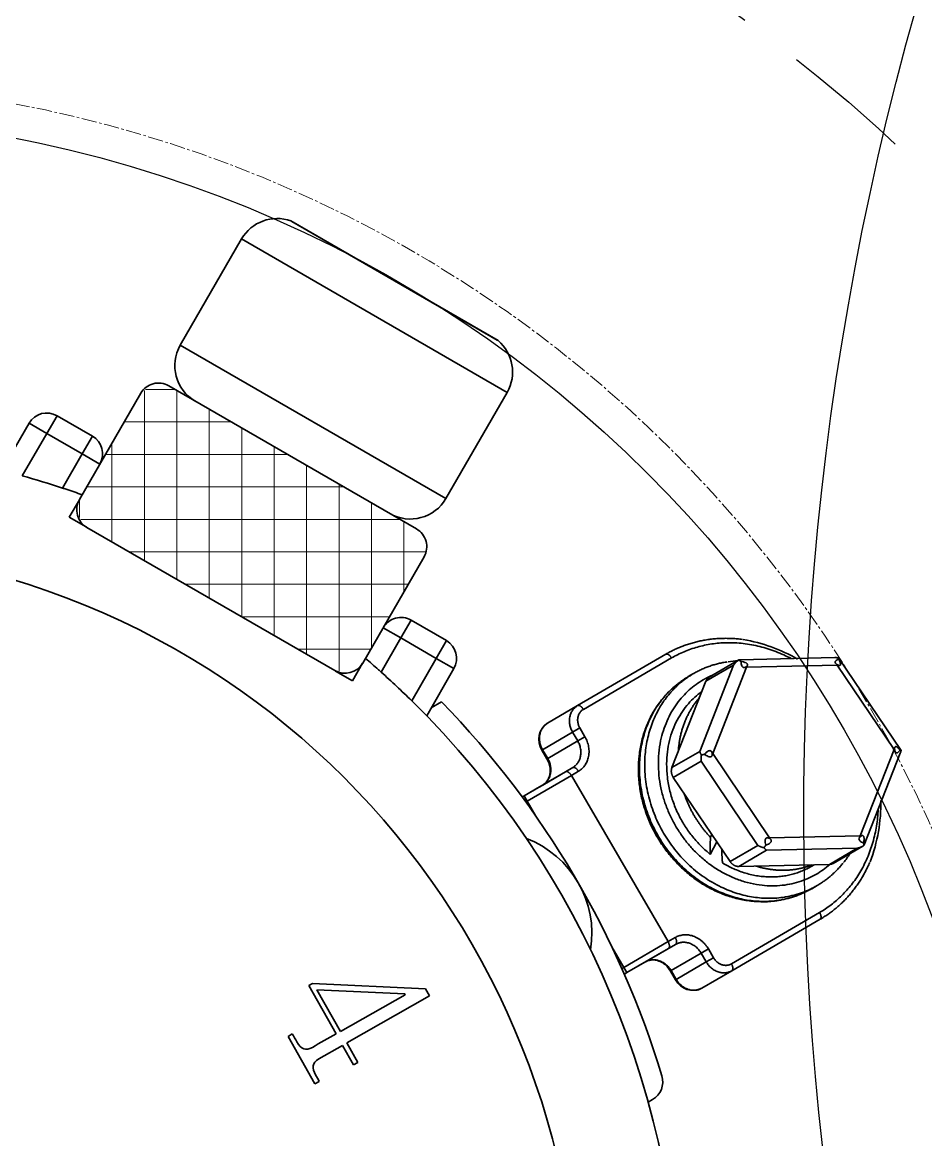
# Model space of a CAD drawing. Header units: millimetres. Extents: x -27384 to -11847, y 105622 to 113060.
# Drawn here: x -20624.5 to -20580.3, y 111218 to 111272.6 of the extents above; entities that cross this region are included whole.
import ezdxf

# ---------------------------------------------------------------- set-up
doc = ezdxf.new("R2010")
doc.units = ezdxf.units.MM
for name, pattern in [('CENTER2', [1.125, 0.75, -0.125, 0.125, -0.125]), ('DASHDOT', [25.4, 12.7, -6.35, 0, -6.35]), ('DASHED', [19.049999999999997, 12.7, -6.35]), ('HIDDEN', [9.524999999999999, 6.35, -3.175])]:
    doc.linetypes.add(name, pattern=pattern)
doc.layers.get('0').update_dxf_attribs({"color": 1, "linetype": 'DASHDOT'})
for name, color, linetype in [('01粗实线', 7, 'Continuous'), ('1', 4, 'Continuous'), ('3', 6, 'HIDDEN'), ('Default', 7, 'Continuous')]:
    doc.layers.add(name, color=color, linetype=linetype)
for name, color, linetype, lineweight in [('4虚线层', 6, 'DASHED', 35), ('图层3', 7, 'Continuous', 35), ('图层5', 7, 'Continuous', 15)]:
    doc.layers.add(name, color=color, linetype=linetype, lineweight=lineweight)

# ---------------------------------------------------------------- blocks, each defined once
blk = doc.blocks.new('G$CBB9FC1A2')
at = {"layer": 'Default', "color": 7, "linetype": 'CENTER2', "lineweight": 13}
blk.add_circle((-1.818989403545856e-11, -2.91038304567337e-11), 61.63746783566022, dxfattribs=at)
at = {"layer": '图层3'}
for p, q in [((35.04555823178089, 48.9973241899861), (24.91014835011083, 54.84900581352122)), ((35.00207330098419, 49.02786564754206), (24.95834049362384, 54.82661748754617)), ((22.49996643662234, 53.9678570368269), (19.50061203662335, 48.77282282611122)), ((35.48755196338607, 46.46947103682032), (22.49996643662234, 53.9678570368269)), ((19.50061203662335, 48.77282282611122), (32.48819756339071, 41.2744368261192)), ((14.56866091906704, 41.23021771005006), (17.56801531906967, 46.42525192075118)), ((31.05549324582898, 39.79270495589299), (18.93374675418454, 46.79119855587487)), ((32.48819756339071, 41.2744368261192), (35.48755196338607, 46.46947103682032)), ((10.77138714165631, 42.6514249973261), (12.10508957859565, 44.96146538030007)), ((12.10508957859565, 44.96146538030007), (12.97092861371493, 44.46157298028993)), ((13.4708210137178, 45.32741201540921), (12.97092861371493, 44.46157298028993)), ((13.4708210137178, 45.32741201540921), (15.20249908394908, 44.32762721540348)), ((12.97092861371493, 44.46157298028993), (11.77259495476392, 42.38599819857336)), ((14.70260668394621, 43.46178818029875), (12.97092861371493, 44.46157298028993)), ((15.20249908394908, 44.32762721540348), (14.70260668394621, 43.46178818029875)), ((13.7376698504122, 41.79046855850902), (14.70260668394621, 43.46178818029875)), ((15.56844571906549, 42.96189578030317), (14.70260668394621, 43.46178818029875)), ((14.56335667458188, 41.22103048911958), (14.06876851906418, 40.36437867493078)), ((14.06876851906418, 40.36437867493078), (14.89194716639395, 39.88911626131448)), ((27.05635404582426, 32.86599267493875), (14.93460755418346, 39.86448627494974)), ((31.4214398809454, 38.42697352076357), (28.42208548094641, 33.23193931004789)), ((29.42187028094486, 34.963617380301), (30.2877093160605, 34.46372498030541)), ((30.2877093160605, 34.46372498030541), (30.787601716067, 35.32956401542469)), ((30.787601716067, 35.32956401542469), (32.51927978629465, 34.32977921540441)), ((30.2877093160605, 34.46372498030541), (29.32277248252285, 32.79240535851568)), ((32.01938738629906, 33.46394018028514), (30.2877093160605, 34.46372498030541)), ((32.01938738629906, 33.46394018028514), (32.51927978629465, 34.32977921540441)), ((30.82105372734804, 31.38836539856857), (32.01938738629906, 33.46394018028514)), ((32.01938738629906, 33.46394018028514), (32.88522642141106, 32.9640477803041)), ((38.9338889429855, 31.15419756241317), (43.24996113337329, 33.66670847935893)), ((43.53046376799102, 33.4829427122022), (39.21439157760324, 30.97043179525645)), ((46.82753362379299, 33.38693818745378), (45.3733652279152, 32.54042454992305)), ((51.5189039098077, 33.50065850270039), (46.86677385364237, 33.39799367154774)), ((54.75572578289211, 28.95444698513893), (51.69685063186625, 33.48477377652307)), ((27.09844019892989, 32.84169422312698), (27.92219308094354, 32.36610027494316)), ((27.92219308094354, 32.36610027494316), (28.41833920524004, 33.22545057021489)), ((32.88522642141106, 32.9640477803041), (31.55152398446808, 30.65400739734469)), ((44.91050304768214, 28.91878004102909), (46.56680825390868, 33.13393870630534)), ((46.56680825390868, 33.13393870630534), (45.20593649912189, 32.34173575197929)), ((47.2017413737376, 33.02635122567881), (45.54543616750379, 28.81119256037346)), ((51.63801739856353, 33.12425251468085), (47.2017413737376, 33.02635122567881)), ((54.41798821715929, 29.00699513836298), (51.63801739856353, 33.12425251468085)), ((43.54963129288808, 28.12657708667393), (45.20593649912189, 32.34173575197929)), ((44.60927202854145, 32.72273034340469), (44.35005836096752, 32.57183454257029)), ((31.77776964280201, 31.04587637256191), (32.28193868686139, 31.3369585058681)), ((37.465011493372, 30.29912135770428), (38.9338889429855, 31.15419756241317)), ((39.04268199689977, 30.0606808449229), (38.68858954198367, 29.85455334767175)), ((39.04268199689977, 30.0606808449229), (39.29303205577526, 29.63062144909054)), ((38.68858954198367, 29.85455334767175), (37.21971209237017, 28.99947714296286)), ((38.93893960084824, 29.42449395185395), (38.68858954198367, 29.85455334767175)), ((39.29303205577526, 29.63062144909054), (38.93893960084824, 29.42449395185395)), ((37.21971209237017, 28.99947714296286), (37.18498404592174, 28.97926093898423)), ((37.18498404592174, 28.97926093898423), (37.43533410478994, 28.54920154315187)), ((37.21971209237017, 28.99947714296286), (37.47006215123838, 28.56941774714505)), ((37.47006215123838, 28.56941774714505), (38.93893960084824, 29.42449395185395)), ((52.76168301092912, 24.79183647307218), (54.41798821715929, 29.00699513836298)), ((37.47006215124202, 28.56941774714505), (37.43533410478994, 28.54920154315187)), ((43.54963129288808, 28.12657708667393), (44.91050304768214, 28.91878004102909)), ((44.97573473289231, 28.43506181181874), (43.61486297810188, 27.64285885744903)), ((47.75570555148443, 24.31780443551543), (44.97573473289231, 28.43506181181874)), ((45.54543616750379, 28.81119256037346), (48.32540698610683, 24.69393518407014)), ((52.95927532669884, 24.35180246840173), (54.71889801850921, 28.8298955210048)), ((36.31747765971159, 26.73787913566048), (38.34693732853702, 27.92135520503507)), ((38.34708521508583, 27.92144144480699), (36.87820776547233, 27.06636524011265)), ((38.69595557981302, 28.12620313659136), (37.22707813019588, 27.27112693189702)), ((38.34693732853702, 27.92135520503507), (38.34708521508583, 27.92144144480699)), ((38.34708521508583, 27.92144144480699), (38.69595557981302, 28.12620313659136)), ((38.97715282842546, 27.94284338927537), (38.62828246369463, 27.73808169750555)), ((38.62758772846428, 27.73767588591727), (36.46858386936219, 26.47878667792247)), ((38.62828246369463, 27.73808169750555), (38.62758772846428, 27.73767588591727)), ((38.62758772846428, 27.73767588591727), (43.35649132258186, 19.61421295646869)), ((46.39483379669764, 23.52560148113116), (43.61486297810188, 27.64285885744903)), ((36.87767340653591, 27.06605220303754), (36.31747765971159, 26.73787913566048)), ((36.87820776547233, 27.06636524011265), (36.87767340653591, 27.06605220303754)), ((37.22707813019588, 27.27112693189702), (36.87820776547233, 27.06636524011265)), ((36.22368290043596, 26.68282839034509), (36.31655247437448, 26.73733611872012)), ((36.31655247437448, 26.73733611872012), (36.31747765968976, 26.73787913564593)), ((36.46837422035605, 26.47866416284523), (36.31655247437448, 26.73733611872012)), ((36.46858386668828, 26.47878667636542), (36.31747765971159, 26.73787913566048)), ((36.46837422035605, 26.47866416284523), (36.40166113061787, 26.43950839663739)), ((36.89216054656572, 25.75067035993561), (36.46837422035605, 26.47866416284523)), ((36.46858386936219, 26.47878667792247), (36.46837442689502, 26.47866381076165)), ((45.50179415717867, 24.8482319269533), (45.43234040631069, 24.7156705828238)), ((48.32540698610683, 24.69393518407014), (52.76168301092912, 24.79183647307218)), ((45.42174434241315, 23.88181252239156), (45.74182752072375, 24.49273210299725)), ((46.39483379669764, 23.52560148113116), (47.75570555148443, 24.31780443551543)), ((48.17462728165992, 24.08447045415232), (46.81375552687314, 23.29226749981171)), ((52.61090330648585, 24.18237174313981), (48.17462728165992, 24.08447045415232)), ((51.2500315517027, 23.3901687887701), (52.61090330648585, 24.18237174313981)), ((51.43629286787836, 23.44186423870269), (52.89046126375615, 24.28837787623343)), ((51.2500315517027, 23.3901687887701), (46.81375552687314, 23.29226749981171)), ((50.38327874879178, 23.30077342162258), (50.50874294578898, 23.3738097728783)), ((50.38589039419458, 22.20328783942387), (50.64510406176851, 22.35418364024372)), ((46.45739001747643, 18.52817575146037), (50.77346220786785, 21.04068666840612)), ((50.79475117490801, 20.70602510041499), (46.47867898451659, 18.19351418346923)), ((43.35718726307823, 19.61461669759592), (43.70751341305004, 19.81687759459601)), ((41.19547703771605, 18.35829466572613), (40.6093299067179, 19.36519708931155)), ((41.19568769212856, 18.35841544574942), (43.35649132258186, 19.61421295646869)), ((43.37763215075393, 19.27946558213443), (41.34637359835324, 18.09907969289634)), ((43.37778016838274, 19.27955159674457), (41.9089027187656, 18.42447539203567)), ((42.25922886874105, 18.62673628902121), (43.72810631835455, 19.48181249374466)), ((43.35649132258186, 19.61421295646869), (43.35718726307823, 19.61461669759592)), ((43.37778016838274, 19.27955159674457), (43.37763215075393, 19.27946558213443)), ((43.72810631835455, 19.48181249374466), (43.37778016838274, 19.27955159674457)), ((44.97705751910689, 19.05202048175852), (45.33114997403027, 19.25814797902422)), ((45.33114997403027, 19.25814797902422), (45.58150003289848, 18.82808858319186)), ((41.9089027187656, 18.42447539203567), (42.25922886874105, 18.62673628902121)), ((44.97705751910689, 19.05202048175852), (43.50818006949703, 18.19694427703507)), ((43.75853012836524, 17.76688488121727), (45.22740757797874, 18.62196108594071)), ((45.22740757797874, 18.62196108594071), (44.97705751910689, 19.05202048175852)), ((45.22740757797874, 18.62196108594071), (45.58150003289848, 18.82808858319186)), ((41.09915293469749, 18.30268192430958), (41.19547703771605, 18.35829466572613)), ((41.19547683353812, 18.35829501916305), (41.19568709743908, 18.35841647526831)), ((41.345444552353, 18.09854330796225), (41.19547703645003, 18.35829466498399)), ((41.34637359835324, 18.09907969289634), (41.19568769212856, 18.35841544574942)), ((41.345444552353, 18.09854330796225), (41.22096080191841, 18.02667258112342)), ((41.34637359835324, 18.09907969289634), (41.345444552353, 18.09854330796225)), ((41.34637359835324, 18.09907969289634), (41.90836664569724, 18.42416529956972)), ((41.90836664569724, 18.42416529956972), (41.9089027187656, 18.42447539203567)), ((43.47345202304496, 18.17672807305644), (43.72380208191316, 17.74666867722408)), ((43.47346094456225, 18.17673326653312), (43.50818006949703, 18.19694427703507)), ((43.50818006949703, 18.19694427703507), (43.75853012836524, 17.76688488121727)), ((46.47867898451659, 18.19351418346923), (45.00980153490309, 17.33843797876034)), ((25.78183998998793, 17.46317181205086), (25.95762312083752, 17.56283246117528)), ((25.95762312083752, 17.56283246117528), (31.49523944752946, 17.30875545126037)), ((43.72380208191316, 17.74666867722408), (43.75853012836524, 17.76688488121727)), ((27.11875113684073, 15.10510542265547), (25.78183998998793, 17.46317181205086)), ((26.17179758625934, 17.26501132729754), (27.32883341516936, 15.22421205209685)), ((30.4753404359908, 17.05912102488219), (26.17179758625934, 17.26501132729754)), ((27.32883341516936, 15.22421205209685), (30.49721716384738, 17.02053448397783)), ((31.69456074578557, 16.95718918957573), (27.64726134287412, 14.66256351207267)), ((30.49721716384738, 17.02053448397783), (30.4753404359908, 17.05912102488219)), ((31.49523944752946, 17.30875545126037), (31.69456074578557, 16.95718918957573)), ((24.76785416647181, 14.9846784183319), (24.97793644480043, 15.10378504777327)), ((26.08531933300401, 12.66091117642645), (24.76785416647181, 14.9846784183319)), ((27.43717906454549, 14.54345688263129), (26.27529544358549, 13.88472429937974)), ((27.97680501836294, 13.59165554000356), (27.43717906454549, 14.54345688263129)), ((27.64726134287412, 14.66256351207267), (28.18688729669157, 13.71076216944493)), ((28.18688729669157, 13.71076216944493), (27.97680501836294, 13.59165554000356)), ((26.29540161133627, 12.78001780586783), (26.08531933300401, 12.66091117642645)), ((42.59878139958164, 11.89544539316557), (42.38599819857336, 11.77259495477483))]:
    blk.add_line(p, q, dxfattribs=at)
for radius in [38.9916072, 13.9969872]:
    blk.add_circle((-1.818989403545856e-11, -2.91038304567337e-11), radius, dxfattribs=at)
for centre, radius, start, end in [((24.23164450683544, 52.96807223682117), 1.999569600000024, 70.16424862201728, 149.9999999998555), ((24.80837277360479, 54.56686577698565), 0.2999354399999942, 59.99999999828694, 70.1642486197909), ((21.23229010686191, 47.77303802609094), 1.999569600000002, 150.0000000002687, 240.0000000000881), ((34.85210558097242, 48.76811393701064), 0.2999354400000244, 49.83575137885679, 60.00000000208421), ((33.7558738931366, 47.46925583682605), 1.999569600000002, 329.9999999998033, 49.83575137806676), ((18.43385435418895, 45.92535952079925), 0.9997848000000079, 59.99999999858785, 150.0000000011994), ((12.97092861371129, 44.46157298027538), 0.9997847999999979, 60.00000000044925, 149.9999999984073), ((14.70260668394258, 43.46178818029875), 0.9997847999999993, 330.0000000011994, 59.99999999912952), ((-1.818989403545856e-11, -2.91038304567337e-11), 43.9905312, 71.80289169026915, 74.47751218596103), ((-1.818989403545856e-11, -2.91038304567337e-11), 43.9905312, 71.56191119273367, 71.80289169026915), ((-1.818989403545856e-11, -2.91038304567337e-11), 43.9905312, 70.47918220322384, 71.56191119273367), ((15.43449995418268, 40.73032531006902), 0.999784800000002, 150.0000000011994, 240.0000000004492), ((30.7565194931376, 42.27422162608127), 1.999569600000002, 240.0000000000881, 330.0000000007862), ((30.55560084581157, 38.9268659207446), 0.9997848000000009, 329.9999999984074, 59.99999999990759), ((30.28770931604959, 34.46372498027631), 0.9997847999999918, 60.0000000002687, 150.0000000010952), ((32.01938738628814, 33.46394018027058), 0.9997847999999979, 330.0000000002687, 60.00000000008815), ((45.63527962124863, 26.3797845129302), 8.131606696462766, 60.09234113750873, 80.0526376113651), ((-1.818989403545856e-11, -2.91038304567337e-11), 43.9905312, 48.425339249724, 49.51801406516723), ((27.55624644581621, 33.73183171002893), 0.9997848000000029, 240.0000000004492, 329.9999999993379), ((-1.818989403545856e-11, -2.91038304567337e-11), 43.9905312, 48.19710830974581, 48.425339249724), ((-1.818989403545856e-11, -2.91038304567337e-11), 43.9905312, 45.52248781411114, 48.19710830974581), ((46.0948519929625, 32.27897988192854), 1.335577787602866, 34.02720856861407, 35.27522336127122), ((-1.818989403545856e-11, -2.91038304567337e-11), 43.9905312, 314.4775121859357, 45.52248781411114), ((-1.818989403545856e-11, -2.91038304567337e-11), 44.99031600000001, 16.86344121307787, 44.14900450885241), ((37.98741931414406, 29.49864885186253), 0.9558588618540758, 123.1294435908904, 212.9135512318052), ((45.63527962124863, 26.3797845129302), 8.131606696462766, 339.3794007956394, 0.9787409375905516), ((34.63356140488759, 19.9956960001), 4.998923999999969, 351.0322442494542, 68.96775575033347), ((48.64253289332919, 26.22947033404489), 4.293945316268739, 320.1512291892907, 327.2654520563459), ((44.57125781556533, 18.1866261876421), 0.954852779992331, 207.4361289291438, 297.340585000573), ((42.09888899958241, 12.76128442825575), 0.999784799999885, 299.9999999997312, 16.86344121256005)]:
    blk.add_arc(centre, radius, start, end, dxfattribs=at)
for points, weights in [([(47.00011365117825, 34.39007921906887), (44.95077728746037, 34.65680293708283), (43.24996113337329, 33.66670847935893)], [1, 0.9570164761152911, 1]), ([(49.38627312066092, 33.45359486146481), (46.27798809626256, 35.0823563838785), (43.53046376799466, 33.4829427122022)], [1, 0.8908474803153803, 1]), ([(43.53046376799466, 33.4829427122022), (43.37956796716389, 33.74215637976886), (43.24996113337329, 33.66670847935893)], [1, 0.7071067811869144, 1]), ([(46.81420957420778, 33.3774682621297), (46.66931299487624, 33.28119842805609), (46.56680825390868, 33.13393870630534)], [1, 0.9659258262905934, 1]), ([(46.86677385364601, 33.39799367154774), (46.83762365621442, 33.39735037479841), (46.81420957420778, 33.3774682621297)], [1, 0.9902702378602496, 1]), ([(46.92557036779908, 33.31721591405221), (46.86721004613355, 33.35767722649325), (46.81420957420778, 33.3774682621297)], [1, 0.988629558888948, 1]), ([(51.69655321539176, 33.48521352707758), (51.61139607393488, 33.50269965207553), (51.51890390980407, 33.50065850270039)], [1, 0.9902702378862055, 1]), ([(51.71116953754608, 33.422826188209), (51.71038201808187, 33.46455803739082), (51.69655321539176, 33.48521352707758)], [1, 0.9886295588946438, 1]), ([(46.25119420353803, 33.29352566682792), (44.45063335510349, 33.0299066909065), (43.32286622854372, 31.60319963938673)], [1, 0.9455686587329117, 1]), ([(45.07677641958071, 32.41645406479074), (40.59173524866856, 29.80558139915229), (43.98003821494058, 24.86968791647814)], [1, 0.6761067869349614, 1]), ([(44.35005836096752, 32.57183454257029), (43.59341071742892, 32.13136798389314), (43.04525254046166, 31.42887544374389)], [1, 0.9860944725933588, 1]), ([(45.60607839731529, 32.67589364145533), (45.33181978719949, 32.56492221295775), (45.07677641958071, 32.41645406479074)], [1, 0.9980853496894914, 1]), ([(45.3733652279152, 32.54042454992305), (45.25750788384175, 32.47298062661139), (45.20593649912189, 32.34173575196473)], [1, 0.9552489088607446, 1]), ([(45.00744385303915, 31.83658851582732), (39.98078610704033, 28.24745849815372), (45.42174434240951, 23.88181252239156)], [1, 0.5782088800009306, 1]), ([(38.93388894298187, 31.15419756241317), (38.18560353921566, 30.71859890627093), (38.68858954198367, 29.8545533476572)], [1, 0.7071067811866395, 1]), ([(39.2143915775996, 30.97043179524189), (39.06349577677247, 31.2296454628231), (38.93388894298187, 31.15419756241317)], [1, 0.707106781187295, 1]), ([(43.04525254046166, 31.42887544374389), (40.73196657808512, 28.46428201043454), (42.87689140572911, 24.77632469330274)], [1, 0.8149168024739699, 1]), ([(43.32286622854372, 31.60319963938673), (40.97399758434766, 28.63171077534207), (43.14141622417083, 24.91810454822553)], [1, 0.8127683339206085, 1]), ([(44.89386108131657, 31.54752983107755), (43.95931460432257, 30.46723839826882), (43.8617067106934, 28.92078300756111)], [1, 0.9517704932679626, 1]), ([(39.2143915775996, 30.97043179524189), (38.69059179496253, 30.66551273594087), (39.04268199689614, 30.0606808449229)], [1, 0.707106781186462, 1]), ([(37.465011493372, 30.29912135770428), (36.71672608959489, 29.86352270156203), (37.21971209236654, 28.99947714294831)], [1, 0.7071067811865903, 1]), ([(38.97715282841455, 27.94284338927537), (39.94489160606463, 28.51083611477225), (39.29303205577526, 29.63062144909054)], [1, 0.708201056096431, 1]), ([(38.69595557982029, 28.12620313659136), (39.44037002414916, 28.56312061777862), (38.93893960085188, 29.42449395185395)], [1, 0.7082010561012926, 1]), ([(54.75605013869063, 28.95396586398419), (54.74533220515514, 28.969665155455), (54.71004200781681, 28.9813659699139)], [1, 0.9886295588750931, 1]), ([(54.71889801850557, 28.8298955210048), (54.74331995191459, 28.89204730548954), (54.75605013869063, 28.95396586398419)], [1, 0.9945859280551349, 1]), ([(37.22707813019588, 27.27112693189702), (37.97149257453566, 27.70804441305517), (37.47006215123474, 28.5694177471305)], [1, 0.7082010560979953, 1]), ([(44.91050304768214, 28.91878004102909), (44.92375846154027, 28.83890766590775), (44.99136285632267, 28.73847533405933)], [1, 0.9659258262842847, 1]), ([(44.99136285632267, 28.73847533405933), (44.9587160162846, 28.5796838481474), (44.97573473288867, 28.43506181181874)], [1, 0.9659258262900442, 1]), ([(45.13884366833008, 28.77014542155666), (45.05898826126577, 28.75590353368898), (44.99136285632267, 28.73847533405933)], [1, 0.9886295588747456, 1]), ([(38.62758772846428, 27.73767588591727), (38.47654402951594, 27.99680303793866), (38.34693732846426, 27.92135520497686)], [1, 0.7071071320426737, 1]), ([(38.62828246369099, 27.738081697491), (38.47669204886552, 27.99688934524602), (38.34708521507491, 27.92144144480699)], [1, 0.7071067811591198, 1]), ([(38.97715282842182, 27.94284338927537), (38.82556241360362, 28.20165103700128), (38.69595557981665, 28.12620313659136)], [1, 0.7071067811906175, 1]), ([(43.54963129289172, 28.12657708667393), (43.45347850630787, 27.88187626095896), (43.61486297809824, 27.64285885743448)], [1, 0.8660254037843458, 1]), ([(44.13865566523964, 26.86709916587279), (44.54704198630498, 25.64645589074644), (45.43234040630705, 24.71567058280925)], [1, 0.9686012516902961, 1]), ([(50.77346220786785, 21.04068666840612), (53.48580685525303, 22.61962122659315), (53.63673052272134, 26.07586946348601)], [1, 0.8931958652941544, 1]), ([(42.87689140572911, 24.77632469330274), (45.02181623337674, 21.08836737612728), (48.74293986452903, 21.6323420702829)], [1, 0.8149168024740152, 1]), ([(43.14141622417083, 24.91810454822553), (45.30883486400126, 21.20449832112354), (49.04998704618629, 21.79047996399458)], [1, 0.8127683339206685, 1]), ([(43.98003821494058, 24.86968791647814), (47.36834118121988, 19.93379443381855), (51.27222587704455, 23.39126390212914)], [1, 0.6761067869349958, 1]), ([(45.43234040630705, 24.71567058280925), (45.41501503422842, 24.28059353963181), (45.42174434240951, 23.88181252239156)], [1, 0.9971670478342912, 1]), ([(45.98488390219791, 24.1327550583519), (45.99294253647167, 23.78072222172341), (46.02000112450696, 23.46502692828653)], [1, 0.9977457147451636, 1]), ([(47.75570555148443, 24.31780443550088), (47.88848442291783, 24.24056974578707), (48.05085977962153, 24.2072276709514)], [1, 0.9659258262871389, 1]), ([(48.05085977962153, 24.2072276709514), (48.09393844833539, 24.26101065176772), (48.13771613860445, 24.32868520324701)], [1, 0.988629558894681, 1]), ([(48.05085977962153, 24.2072276709514), (48.1129839014975, 24.11552644205221), (48.17462728166356, 24.08447045415232)], [1, 0.9659258262904943, 1]), ([(52.61090330648949, 24.18237174313981), (52.78830684147397, 24.21870310186932), (52.93320342080551, 24.31497293592838)], [1, 0.9659258262909022, 1]), ([(52.93320342080551, 24.31497293592838), (52.93711042028372, 24.36789146265073), (52.92331530835145, 24.43429547744745)], [1, 0.9886295588811765, 1]), ([(52.93320342080551, 24.31497293592838), (52.95061225957033, 24.32975568478287), (52.95927532669521, 24.35180246840173)], [1, 0.9945859280148911, 1]), ([(46.39483379669764, 23.52560148113116), (46.55621826849165, 23.28658407762123), (46.81375552687314, 23.29226749979716)], [1, 0.8660254037840355, 1]), ([(46.02000112450696, 23.46502692828653), (48.30958189887679, 22.09361428616102), (50.38327874879178, 23.30077342160803)], [1, 0.8766725978600108, 1]), ([(47.64962363181621, 23.31071372912265), (49.09705477379975, 22.85802233425784), (50.41416344675599, 23.37172255947371)], [1, 0.9517704932676339, 1]), ([(50.64510406177214, 22.35418364024372), (51.37358000774111, 22.77825063592172), (51.90985698937948, 23.44652772518748)], [1, 0.9870910754757638, 1]), ([(50.79475117490801, 20.70602510041499), (52.4345428192828, 21.66059541951108), (53.22291409728859, 23.48445472947787)], [1, 0.9598657691585287, 1]), ([(51.2500315517027, 23.3901687887701), (51.35132891346075, 23.39240425435128), (51.43629286787473, 23.44186423870269)], [1, 0.9751714127045737, 1]), ([(48.74293986452903, 21.6323420702829), (49.62714502330346, 21.76160013276967), (50.38589039419821, 22.20328783942387)], [1, 0.9860188741399276, 1]), ([(49.04998704618629, 21.79047996399458), (49.9074775681147, 21.92478984509944), (50.64510406177214, 22.35418364024372)], [1, 0.9867711823687443, 1]), ([(50.79475117490801, 20.70602510041499), (50.92435800869861, 20.78147300082492), (50.77346220786785, 21.04068666840612)], [1, 0.7071067811867053, 1]), ([(45.33114997402663, 19.25814797902422), (44.67929042373726, 20.37793331329885), (43.70751341305731, 19.81687759458146)], [1, 0.708201056100652, 1]), ([(43.72810631834727, 19.4818124937301), (43.85771315214515, 19.55726039412548), (43.70751341305004, 19.81687759458146)], [1, 0.7071067811739552, 1]), ([(43.37763215079758, 19.27946558216354), (43.5072388599765, 19.35491340052977), (43.35649132242906, 19.61421295638138)], [1, 0.7071071323670396, 1]), ([(43.37778016836819, 19.27955159673002), (43.50738700219517, 19.35499949712539), (43.35718726307459, 19.61461669759592)], [1, 0.7071067811416621, 1]), ([(44.97705751910689, 19.05202048175852), (44.4756270957987, 19.91339381583384), (43.72810631834727, 19.4818124937301)], [1, 0.7082010560955744, 1]), ([(43.50818006949339, 18.19694427703507), (43.00674964619247, 19.0583176111104), (42.25922886874105, 18.62673628902121)], [1, 0.7082010560969416, 1]), ([(45.2274075779751, 18.62196108592616), (45.73039358074674, 17.75791552734154), (46.47867898451295, 18.19351418346923)], [1, 0.7071067811866751, 1]), ([(45.58150003289848, 18.82808858319186), (45.93359023483573, 18.22325669217389), (46.45739001747643, 18.52817575146037)], [1, 0.7071067811864306, 1]), ([(46.47867898451295, 18.19351418346923), (46.60828581831083, 18.26896208387916), (46.45739001747643, 18.52817575146037)], [1, 0.7071067811870845, 1]), ([(43.7585301283616, 17.76688488121727), (44.26151613113325, 16.90283932261809), (45.00980153490673, 17.33843797876034)], [1, 0.7071067811866223, 1])]:
    blk.add_rational_spline(points, weights, degree=2, dxfattribs=at)
for points, degree in [([(46.76847229291889, 33.35414505552035), (46.61553271225057, 33.34451354449266), (46.46808517488171, 33.32546964619542), (46.29615569229281, 33.30199768982129)], 3), ([(46.92557036779908, 33.31721591405221), (46.92598651289154, 33.30695861333515), (46.92652314215593, 33.29668685527577), (46.92720125575943, 33.28640312067)], 3), ([(46.92720125575943, 33.28640312067), (46.92929392820224, 33.25466730560584), (46.9326571316451, 33.22274942904187), (46.93845229755971, 33.19088532374008)], 3), ([(46.93845229755971, 33.19088532374008), (46.94436564399075, 33.15837141536758), (46.95256317982785, 33.12540121920756), (46.96728313094718, 33.09409117141331)], 3), ([(46.96728313094718, 33.09409117141331), (46.97253618332252, 33.08291767499759), (46.97872306401405, 33.07189474134066), (46.98628270809422, 33.06157606952183)], 3), ([(46.98628270809422, 33.06157606952183), (46.99390954099727, 33.05116568715312), (47.00318933884046, 33.04124345166201), (47.0141443498178, 33.03334167291177)], 3), ([(47.0141443498178, 33.03334167291177), (47.0217017223913, 33.02789058882627), (47.03023565268813, 33.02332684189605), (47.03911829913704, 33.02015451103216)], 3), ([(47.03911829913704, 33.02015451103216), (47.04800201790931, 33.01698179722007), (47.05742286617169, 33.01511789865617), (47.06664242045736, 33.01444310585794)], 3), ([(47.06664242045736, 33.01444310585794), (47.07996829325566, 33.0134677655733), (47.09323337460228, 33.01484921573137), (47.1057183665107, 33.0174983098259)], 3), ([(47.1057183665107, 33.0174983098259), (47.12948875242364, 33.02254196460126), (47.1514015557259, 33.0320288407529), (47.17174075059302, 33.04280950367684)], 3), ([(47.17174075059302, 33.04280950367684), (47.17629203038086, 33.04522188103874), (47.18077682457442, 33.0477177768189), (47.18520081451788, 33.0502822191047)], 3), ([(51.64743424593689, 33.14875634521013), (51.64286614103548, 33.1365921600227), (51.6380173985599, 33.1242525146663)], 2), ([(54.41798821716293, 29.00699513836298), (54.43097517143542, 29.00728173898824), (54.44367114725901, 29.00740819473867)], 2), ([(54.44596320381606, 29.09990375828056), (54.44201535376851, 29.0793138788431), (54.44145177473547, 29.05639673044789), (54.44222224581245, 29.0334736751247)], 3), ([(54.44222224581245, 29.0334736751247), (54.44251239720325, 29.02484109098441), (54.44301222671493, 29.01614077243721), (54.44367114726265, 29.00740819473867)], 3), ([(54.45613488675735, 29.13036362671119), (54.45133689742215, 29.1216579307802), (54.44809887394149, 29.11104227419128), (54.44596320381606, 29.09990375828056)], 3), ([(54.46919171735135, 29.14592493264354), (54.46404287135738, 29.1420980074181), (54.45962445179248, 29.13669525648584), (54.45613488675735, 29.13036362671119)], 3), ([(54.48658468414942, 29.15294717575307), (54.48032135470203, 29.15207701978215), (54.47433444297712, 29.14974730883841), (54.46919171735135, 29.14592493264354)], 3), ([(54.51617691297724, 29.14901385658595), (54.50616734660071, 29.1524517681828), (54.49594770243493, 29.15424796733714), (54.48658468414942, 29.15294717575307)], 3), ([(54.54582437156932, 29.13469689742487), (54.53605995938779, 29.14056394390354), (54.52610071419986, 29.14560540211096), (54.51617691297724, 29.14901385658595)], 3), ([(54.62445793814913, 29.07184840177069), (54.59925345770898, 29.09580247981648), (54.57301124339574, 29.11836138863873), (54.54582437156932, 29.13469689742487)], 3), ([(54.69755651905143, 28.9955483328522), (54.67382481243476, 29.02222746064945), (54.64952671356514, 29.04802329638915), (54.62445793814913, 29.07184840177069)], 3), ([(54.71004200781681, 28.9813659699139), (54.70589657084565, 28.9861223915068), (54.70173501378304, 28.99085087908315), (54.69755651905143, 28.9955483328522)], 3), ([(45.13884366832644, 28.77014542155666), (45.14879239197035, 28.76334571928601), (45.15881066418297, 28.75664310342108), (45.16890657266413, 28.75005751861318)], 3), ([(45.16890657266413, 28.75005751861318), (45.20006275247215, 28.72973426933459), (45.23198455109377, 28.71041146511561), (45.26502572435493, 28.69326092700067)], 3), ([(45.26502572435493, 28.69326092700067), (45.29874070455844, 28.67576063882734), (45.33398306125673, 28.65995030626073), (45.37085253083933, 28.65098175228923)], 3), ([(45.37085253083933, 28.65098175228923), (45.38400999673104, 28.64778117890819), (45.3974832652566, 28.64549927091866), (45.41096600724995, 28.64490242108877)], 3), ([(45.41096600724995, 28.64490242108877), (45.42456858153673, 28.64430026656191), (45.4385232416389, 28.64547661464894), (45.45139174296855, 28.64951654257311)], 3), ([(45.45139174296855, 28.64951654257311), (45.4602691470318, 28.65230350833735), (45.46878808197653, 28.65655777287611), (45.47616122831823, 28.66208432649728)], 3), ([(45.47616122831823, 28.66208432649728), (45.48353526474602, 28.66761154729465), (45.48993424229047, 28.67451772968343), (45.49510611840378, 28.68207791204622)], 3), ([(45.49510611840378, 28.68207791204622), (45.50258150833179, 28.69300534142531), (45.50779050335768, 28.70552389623481), (45.5114072181932, 28.71825110315694)], 3), ([(45.5114072181932, 28.71825110315694), (45.51829314235511, 28.74248264626658), (45.5200272047332, 28.76821031048894), (45.5197283479356, 28.79349055673811)], 3), ([(45.54543616750743, 28.81119256037346), (45.53244921322403, 28.81090595971909), (45.51920428443555, 28.81045994252781)], 2), ([(45.5197283479356, 28.79349055673811), (45.5196614730703, 28.79914749028103), (45.51948112668106, 28.80480577863636), (45.51920428443555, 28.81045994252781)], 3), ([(48.32540698610683, 24.69393518405559), (48.32055824363124, 24.68159553869918), (48.31544118576494, 24.66911179207091)], 2), ([(48.32916068724444, 24.65946107525087), (48.32464799730224, 24.66276702549658), (48.32007027179134, 24.6659803049406), (48.31544118576494, 24.66911179207091)], 3), ([(48.38402365691218, 24.60788056760794), (48.36869760038826, 24.62797564888024), (48.34932742813544, 24.64468712825328), (48.32916068724444, 24.65946107525087)], 3), ([(48.40356847459407, 24.57288228705875), (48.39907431940446, 24.58557461448072), (48.39207340808571, 24.59732596711547), (48.38402365691218, 24.60788056760794)], 3), ([(52.76168301092912, 24.79183647305763), (52.76982122273694, 24.77978342834103), (52.77767461718395, 24.76758591816179)], 2), ([(52.79060542921434, 24.77475054070237), (52.7862650788411, 24.77246095146984), (52.78195511479498, 24.77006682939827), (52.77767461718395, 24.76758591816179)], 3), ([(52.85095124395957, 24.79675723875698), (52.83029766849359, 24.79352796981402), (52.81000200251947, 24.78498247626703), (52.79060542921434, 24.77475054070237)], 3), ([(52.88356713283065, 24.79605185589753), (52.87295391540101, 24.79860631164047), (52.86179918406197, 24.79845335747814), (52.85095124395957, 24.79675723875698)], 3), ([(52.90456766308125, 24.78654287898098), (52.89811900151108, 24.7911331103096), (52.89090992648926, 24.79428454628214), (52.88356713283065, 24.79605185589753)], 3), ([(52.92164548491201, 24.76875915208075), (52.91683630497573, 24.77581003887462), (52.91101554626221, 24.78195320174564), (52.90456766308125, 24.78654287898098)], 3), ([(52.93738094023502, 24.73346575032338), (52.93373082653125, 24.7461910964048), (52.9286167726932, 24.75853833240399), (52.92164548491201, 24.76875915208075)], 3), ([(52.92975264426423, 24.46980501813232), (52.93602743299925, 24.50641177524813), (52.94125419765987, 24.54333012161078), (52.94443984505779, 24.58042221906362)], 3), ([(52.94485667284607, 24.69424228400749), (52.94332738574303, 24.70758349228709), (52.9409988981497, 24.720852508588), (52.93738094023502, 24.73346575032338)], 3), ([(52.94443984505779, 24.58042221906362), (52.94769045720386, 24.61827073375753), (52.94914199684717, 24.65685793683224), (52.94485667284607, 24.69424228400749)], 3), ([(48.13771613860445, 24.32868520324701), (48.14858300252672, 24.33291952793661), (48.15940876793684, 24.33727112282941), (48.17018226691653, 24.34175846734433)], 3), ([(48.17018226691653, 24.34175846734433), (48.20342950486884, 24.35560650416301), (48.23628308409752, 24.37070181137824), (48.26801949810761, 24.38802937463333)], 3), ([(48.26801949810761, 24.38802937463333), (48.30040311116318, 24.40571029801504), (48.33227246976458, 24.42567866508034), (48.35963930178696, 24.45105730860087)], 3), ([(48.35963930178696, 24.45105730860087), (48.36940559793948, 24.46011408757477), (48.37862118232442, 24.46997815453506), (48.38651512331853, 24.48084726149682)], 3), ([(48.38651512331853, 24.48084726149682), (48.3944792243019, 24.49181297121686), (48.40123695856164, 24.50412405501993), (48.40514231051202, 24.51722528215032)], 3), ([(48.40888591028852, 24.54527851048624), (48.40859375655054, 24.55468720382487), (48.40667777245108, 24.56410105350369), (48.40356847459407, 24.57288228705875)], 3), ([(48.40514231051202, 24.51722528215032), (48.40783643832401, 24.52626323331788), (48.40917802876356, 24.53587095282273), (48.40888591028852, 24.54527851048624)], 3), ([(52.92331530835509, 24.4342954774329), (52.92556773400429, 24.44610623062181), (52.92771934964549, 24.45794289407786), (52.92975264426423, 24.46980501813232)], 3), ([(24.9779364447968, 15.10378504777327), (25.05166912017012, 14.97373411359149), (25.12540179554344, 14.8436831793806), (25.19913447091676, 14.71363224516972)], 3), ([(25.95686751588073, 14.44637283937482), (26.34416205620073, 14.66595036712533), (26.73145659652437, 14.88552789490495), (27.11875113684073, 15.10510542265547)], 3), ([(25.19913447091676, 14.71363224516972), (25.30365661512405, 14.52927432744764), (25.4157396838782, 14.41152371783392), (25.53480957553256, 14.37138595074066)], 3), ([(25.53480957553256, 14.37138595074066), (25.65076533156025, 14.33229794063664), (25.79394656533623, 14.35400443286926), (25.95686751588073, 14.44637283937482)], 3), ([(26.27529544358549, 13.88472429936519), (26.11237449304463, 13.79235589285963), (26.0190656997911, 13.67713363394432), (26.0039438506974, 13.5439190177276)], 3), ([(26.0039438506974, 13.5439190177276), (25.98849504271129, 13.40782408550149), (26.02315788688429, 13.26020587061066), (26.11552629339349, 13.09728492006252)], 3), ([(26.11552629339349, 13.09728492006252), (26.17548473270654, 12.99152921533096), (26.23544317201959, 12.88577351058484), (26.29540161133264, 12.78001780585328)], 3)]:
    blk.add_open_spline(points, degree=degree, dxfattribs=at)
for points, knots in [([(47.18520081451788, 33.0502822191047), (47.19981940900834, 33.06283093096863), (47.21336457809593, 33.07614506768005), (47.23601082544337, 33.10602697668946), (47.24527468744782, 33.12282007404428), (47.25014500951511, 33.15983975955169), (47.24395138360705, 33.1801768153091), (47.21722078282255, 33.21357108515804), (47.19861480420514, 33.22685301239835), (47.1402201915007, 33.26016891814652), (47.09802091190431, 33.2745196295873), (47.01235841046946, 33.29926572722616), (46.96907857050974, 33.30891136459832), (46.92557036779908, 33.31721591405221)], [0, 0, 0, 0, 0.125, 0.125, 0.25, 0.25, 0.375, 0.375, 0.5, 0.5, 0.75, 0.75, 1, 1, 1, 1]), ([(51.71116953754608, 33.422826188209), (51.68088110723329, 33.41292175947456), (51.65149385055338, 33.40172238857485), (51.59647636334921, 33.3742260432773), (51.56999520189856, 33.35838133298967), (51.54067258374198, 33.3231174836983), (51.53281589029939, 33.3093918608065), (51.52920518611063, 33.275211943459), (51.53524246726738, 33.2547943538957), (51.57175489457222, 33.19971637424896), (51.61032020007042, 33.17245883328724), (51.64743424593689, 33.14875634521013)], [0, 0, 0, 0, 0.2500000000000006, 0.2500000000000006, 0.5000000000000012, 0.5000000000000012, 0.6250000000000001, 0.6250000000000001, 0.7499999999999989, 0.7499999999999989, 1, 1, 1, 1]), ([(51.64743424593689, 33.14875634521013), (51.66634586885993, 33.13971676329675), (51.68530068761902, 33.13164682955539), (51.72345944961853, 33.11970917914005), (51.74286045578992, 33.11576517442882), (51.77654395884747, 33.11989400385937), (51.78966203618256, 33.12949660913728), (51.80120797251948, 33.15903064591112), (51.80097940974883, 33.17737007155665), (51.79329526144647, 33.23325375145942), (51.77971790702941, 33.27127760698204), (51.74849525819081, 33.34760493379144), (51.73042608709875, 33.38533549559361), (51.71116953754608, 33.422826188209)], [0, 0, 0, 0, 0.1250000000000001, 0.1250000000000001, 0.2500000000000002, 0.2500000000000002, 0.3750000000000003, 0.3750000000000003, 0.5000000000000004, 0.5000000000000004, 0.7500000000000002, 0.7500000000000002, 1, 1, 1, 1]), ([(43.0180654961805, 31.39143422369671), (42.94586064592659, 31.30300090319361), (42.76069873622328, 31.07386833097553), (42.48854414274319, 30.59756857898901), (42.23050134613368, 30.00605207800982), (42.04398897789724, 29.37054497501231), (41.93209104805646, 28.70879442115256), (41.89639088030526, 28.02759841478837), (41.93752297787069, 27.33716872427613), (42.05498217782588, 26.64706422350719), (42.24717776192483, 25.96707298301044), (42.51145803132385, 25.3067769016925), (42.8441669841377, 24.67549004305329), (43.24070257040512, 24.08212109292799), (43.69558266167951, 23.53506626577291), (44.20250623557877, 23.04210674921342), (44.75444730202798, 22.61029264879471), (45.34364262093004, 22.2459004901757), (45.96198073870983, 21.95412440212385), (46.59993557751659, 21.73974012964754), (47.25101270246887, 21.60412379758782), (47.89579022682301, 21.55586205086729), (48.39652893609309, 21.56713725584268), (48.64194872269582, 21.61396486558078), (48.69964938271369, 21.6251297792187)], [0, 0, 0, 0, 0.0235035371339165, 0.07123120161941646, 0.11905658435557, 0.166989963666391, 0.2150287232758041, 0.2631612856308089, 0.3113716199105259, 0.3596430645916087, 0.4079608316550208, 0.4563131331156069, 0.504691200649213, 0.553088558399339, 0.6014988523078225, 0.649915511464988, 0.6983304908539796, 0.7467323360699561, 0.7951053479429023, 0.8434295557498189, 0.8916819565229661, 0.9398393795986741, 0.98788293208809, 1, 1, 1, 1]), ([(45.51920428443555, 28.81045994252781), (45.51441798594169, 28.83198911172803), (45.50835488773373, 28.853132163189), (45.49092289849068, 28.89383904107672), (45.47941621706923, 28.91370445313805), (45.44647749223077, 28.94390392181231), (45.42407161622759, 28.95273670638562), (45.37927252799636, 28.95272873339127), (45.35759770150617, 28.9457382238179), (45.29754683478313, 28.91793856394361), (45.26341331418007, 28.89104258606676), (45.19822342997941, 28.83342651721614), (45.1679733433848, 28.8023400959064), (45.13884366832644, 28.77014542155666)], [0, 0, 0, 0, 0.1249999999999989, 0.1249999999999989, 0.2499999999999979, 0.2499999999999979, 0.3749999999999968, 0.3749999999999968, 0.4999999999999958, 0.4999999999999958, 0.7499999999999979, 0.7499999999999979, 1, 1, 1, 1]), ([(54.44367114726265, 29.00740819473867), (54.44790108767847, 28.98555515345652), (54.4529748591267, 28.96383618608525), (54.46672653946734, 28.92098689351405), (54.47550853368011, 28.89953536193934), (54.4996917891076, 28.8642390803725), (54.51573491917952, 28.85170235666737), (54.54726279891838, 28.84398477395007), (54.56229814342805, 28.84711024828721), (54.60367123271499, 28.86403703172982), (54.62680837948574, 28.88453170118737), (54.6706615742587, 28.92972706370347), (54.69080193977788, 28.95492832288437), (54.71004200781681, 28.9813659699139)], [0, 0, 0, 0, 0.1250000000000011, 0.1250000000000011, 0.2500000000000021, 0.2500000000000021, 0.3750000000000032, 0.3750000000000032, 0.5000000000000042, 0.5000000000000042, 0.7500000000000021, 0.7500000000000021, 1, 1, 1, 1]), ([(37.43533410478994, 28.54920154313731), (37.45947983768929, 28.50482827848464), (37.52137495205898, 28.38822936105134), (37.59060271648559, 28.15577995215426), (37.60153407652251, 27.88481909477559), (37.5433046805374, 27.63341662909079), (37.42554936036686, 27.42680719743657), (37.30195254561477, 27.31645007153566), (37.23488811544667, 27.27581353779533), (37.22684659368315, 27.27099159281352)], [0, 0, 0, 0, 0.08581549838839794, 0.2631955536296097, 0.4406450398305813, 0.6184408718902054, 0.7982461429039238, 0.9792625842782118, 1, 1, 1, 1]), ([(48.31544118576494, 24.66911179207091), (48.29575811375253, 24.67793031332258), (48.27565518306801, 24.68547127013153), (48.23373679201904, 24.69522503169719), (48.21160390499426, 24.69750428665429), (48.1694171233903, 24.68813566333847), (48.15002350032228, 24.67477942259575), (48.12531940863482, 24.63751440191118), (48.11893081977178, 24.61530944748665), (48.10793567703513, 24.54875744362653), (48.11050324911412, 24.50431010009197), (48.12030752163264, 24.41573758043523), (48.12828241445459, 24.37206294071802), (48.13771613860445, 24.32868520324701)], [0, 0, 0, 0, 0.125, 0.125, 0.25, 0.25, 0.375, 0.375, 0.5, 0.5, 0.75, 0.75, 1, 1, 1, 1]), ([(52.77767461718395, 24.76758591816179), (52.76249966463729, 24.75471333414316), (52.74796516877177, 24.74082328157965), (52.72163861251101, 24.70879895791586), (52.70965006330516, 24.69041974104766), (52.6960242718269, 24.64830324263312), (52.69585515180006, 24.62426224775845), (52.70931454409947, 24.5831424221833), (52.72128104074363, 24.56599545972131), (52.76099787600106, 24.52180667751236), (52.79220078176877, 24.50105465763772), (52.85652659377592, 24.46388785369345), (52.88969671265659, 24.44835705419246), (52.92331530835509, 24.4342954774329)], [0, 0, 0, 0, 0.1249999999999988, 0.1249999999999988, 0.2499999999999977, 0.2499999999999977, 0.3749999999999965, 0.3749999999999965, 0.4999999999999953, 0.4999999999999953, 0.7499999999999977, 0.7499999999999977, 1, 1, 1, 1]), ([(42.25899684964315, 18.62660177894577), (42.29249054477987, 18.64429152225784), (42.38752237773588, 18.69259929769032), (42.58852710987776, 18.73301174283552), (42.84630193242992, 18.69901902228594), (43.09691185499832, 18.58610928418057), (43.31950704947303, 18.4042161048128), (43.41869707206206, 18.25953493452107), (43.47345202304859, 18.17672807305644)], [0, 0, 0, 0, 0.08379726751546798, 0.276397800404483, 0.4660961375926407, 0.6503712509146641, 0.8312123367020204, 1, 1, 1, 1])]:
    blk.add_open_spline(points, degree=3, knots=knots, dxfattribs=at)
at = {"layer": '图层5'}
for p, q in [((17.74109207364745, 46.55805838556262), (17.74109207364381, 38.24416168215976)), ((19.25160023407079, 46.60768576370901), (17.8057677320503, 46.60768576370901)), ((19.32825044364654, 46.56343174458016), (19.32825044364654, 37.32781536999391)), ((20.91540881364563, 45.64708543239976), (20.91540881364563, 36.41146905782807)), ((22.00063917056832, 45.02052739370265), (16.75699723523212, 45.02052739370265)), ((22.50256718364835, 44.73073912024847), (22.50256718364471, 35.49512274566223)), ((16.15393370364473, 43.97599071680452), (16.15393370364836, 39.1605079943256)), ((24.0897255536438, 43.81439280808263), (24.08972555364016, 34.57877643349639)), ((24.74967810706949, 43.43336902371084), (15.84065092306628, 43.43336902371084)), ((25.67688392364289, 42.89804649591679), (25.67688392364653, 33.66243012131599)), ((27.49871704356701, 41.84621065370447), (14.92430461090044, 41.84621065370447)), ((27.26404229364562, 41.98170018375095), (27.26404229364198, 32.83864999840443)), ((14.56677533364564, 41.2158952668542), (14.56677533364928, 40.34385455770826)), ((28.8512006636447, 41.06535387157055), (28.8512006636447, 33.97518860880518)), ((30.24775598006454, 40.25905228371266), (14.63184640712279, 40.25905228371266)), ((30.43835903364743, 40.14900755941926), (30.43835903364743, 36.72422754528816)), ((31.48706610244335, 38.6718939137063), (17.00023811656138, 38.6718939137063)), ((30.64649842357176, 37.08473554369994), (19.74927705305527, 37.08473554369994)), ((29.73015211140955, 35.49757717370812), (22.49831598955643, 35.49757717370812)), ((28.81380579924007, 33.91041880371631), (25.24735492605032, 33.91041880370176))]:
    blk.add_line(p, q, dxfattribs=at)
blk = doc.blocks.new('G$C6C638B4C')
blk.add_lwpolyline([(-1.818989403545856e-11, -2.91038304567337e-11), (639.9999999999891, -2.91038304567337e-11), (640.0000000000036, -600.0000000000146), (-7.275957614183426e-12, -600.0000000000291)], close=True)
at = {"layer": '1'}
blk.add_lwpolyline([(-20.00000000001455, 19.99999999995634), (659.9999999999745, 19.9999999999709), (659.9999999999854, -620.0000000000146), (-19.99999999999636, -620.0000000000437)], close=True, dxfattribs=at)
at = {"layer": '3'}
blk.add_lwpolyline([(19.99999999999272, -20.00000000004366), (620, -20.00000000004366), (619.9999999999927, -580.0000000000146), (19.99999999999636, -580.0000000000437)], close=True, dxfattribs=at)

msp = doc.modelspace()

# ---------------------------------------------------------------- linework, layer by layer
at = {"layer": '01粗实线', "lineweight": -3, "ltscale": 2, "extrusion": (-0.004685415688226654, -0.01745240643729067, 0.9998367168639969)}
msp.add_circle((-48583.60793402407, 102134.0318245779, -679.1051985372007), 144.9999999999999, dxfattribs=at)
at = {"layer": '1', "lineweight": -3, "ltscale": 2, "extrusion": (-0.004685415688226654, -0.01745240643729067, 0.9998367168639969), "elevation": -761.7737618122727}
msp.add_lwpolyline([(-55762.41944096141, 102096.2621256225), (-45696.27557504938, 104799.1427234042), (-43767.03463448276, 97614.2094060799), (-53833.17850039472, 94911.32880829813)], close=True, dxfattribs=at)
at = {"layer": '1', "extrusion": (-0.004685415688226654, -0.01745240643729067, 0.9998367168639969), "const_width": 9.147440893432856, "elevation": -761.7737618122732}
msp.add_lwpolyline([(-53581.19831907854, 95088.87696726886), (-43888.4841354353, 97691.48720767391), (-45759.11024572644, 104658.1255271676), (-55451.82442936971, 102055.5152867626), (-53581.19831907854, 95088.87696726886)], dxfattribs=at)
at = {"layer": '1', "lineweight": -3, "ltscale": 0.5, "extrusion": (-0.004685415688226654, -0.01745240643729067, 0.9998367168639969)}
msp.add_circle((-48765.26616640461, 102058.4889860315, -679.1051985372392), 59.99999999999986, dxfattribs=at)
at = {"layer": '4虚线层', "lineweight": -3, "ltscale": 0.5, "extrusion": (-0.004685415688226654, -0.01745240643729067, 0.9998367168639969)}
msp.add_circle((-48765.26616640461, 102058.4889860315, -679.1051985372405), 79.9999999999997, dxfattribs=at)

# ---------------------------------------------------------------- block references
at = {"layer": '01粗实线', "lineweight": -3, "ltscale": 2, "extrusion": (-0.004685415688226654, -0.01745240643729066, 0.9998367168639969), "rotation": 15.03008309191162}
for name, p in [('G$C6C638B4C', (-49137.35744931624, 102439.593784045, -679.1051985372569)), ('G$CBB9FC1A2', (-48765.26616640456, 102058.4889860317, -679.1051985372342))]:
    msp.add_blockref(name, p, dxfattribs=at)

doc.saveas('drawing.dxf')
